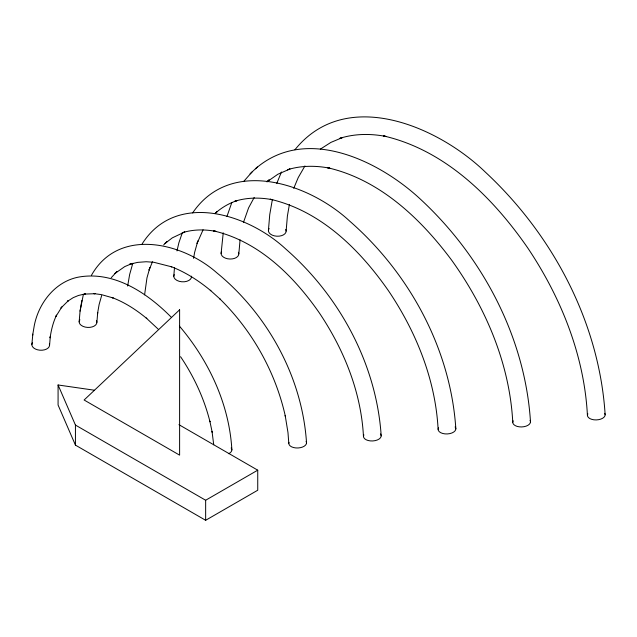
<?xml version="1.0" encoding="UTF-8"?>
<svg xmlns="http://www.w3.org/2000/svg" width="637" height="637" viewBox="0 0 637 637"><rect width="100%" height="100%" fill="white"/><g stroke="black" fill="none" stroke-linecap="round" stroke-linejoin="round"><path stroke-width="0.96" d="M221.095 253.422L223.237 232.855M238.819 253.908L240.077 239.823M31.85 344.641L32.829 334.122M49.582 345.119L50.291 336.639L50.092 337.817C51.247 330.014 53.102 322.242 56.558 315.124L55.968 316.35L61.837 306.962L60.953 308.005L68.446 300.592L67.387 301.373L73.223 297.646L78.431 295.48L85.374 293.864L84.028 294.111L95.08 293.705L93.727 293.601L101.426 294.62L113.187 297.965L112.04 297.535C124.788 302.376 136.382 309.853 146.821 318.564L146.231 318.03L158.08 329.042M79.163 321.836L80.055 311.151L83.304 294.788M96.888 322.322L97.716 312.496L97.517 313.675L99.117 304.51L101.649 295.536M144.591 294.867L146.972 277.867L149.862 267.588L149.066 270.088L152.466 261.743M173.782 276.227L174.498 267.644M268.4 230.626L269.746 214.589L272.254 200.177M286.132 231.104L287.406 215.935L289.397 204.517M32.638 335.293L34.231 325.865C38.658 302.36 56.374 280.017 81.082 276.697C115.767 271.784 147.704 293.514 171.042 317.003M80.055 311.151L81.87 300.465M127.647 286.045L129.661 274.451L132.807 263.304M176.982 250.898L178.901 242.729L182.174 233.182M193.584 258.343L194.611 252.467L197.852 240.953L197.056 243.453L203.076 229.798M243.406 222.584L248.589 207.869L254.203 197.462M226.939 216.508L231.812 202.558M293.729 188.345L298.227 177.588L304.948 165.931M276.776 183.416L281.45 171.974M91.425 275.343C118.498 227.138 182.158 242.275 216.668 272.7C267.572 314.184 302.257 376.993 306.532 442.866M142.067 244.019C175.669 190.718 247.841 213.737 285.75 249.003C339.529 295.966 376.523 364.141 381.189 435.851M192.637 212.917C230.65 156.885 309.025 183.289 349.793 221.206C409.543 273.392 450.662 349.148 455.837 428.836M243.565 181.601L252.005 172.014M111.228 277.708L116.834 271.68L114.875 273.528L124.756 266.592L132.209 263.471L129.63 264.251L137.719 262.364L146.16 261.743L153.692 262.245L171.743 266.847L170.597 266.417C185.351 272.031 198.768 280.678 210.863 290.759L210.274 290.233L219.972 298.96L219.47 298.506C252.077 330.332 275.447 371.729 285.344 416.24L285.193 415.523L287.98 432.587L288.8 443.36M294.939 149.735C345.803 86.465 437.802 126.142 485.362 172.125C552.693 234.679 599.306 322.386 605.15 414.798M163.661 244.903L166.998 241.598L165.039 243.438L172.332 237.84L184.778 231.987L182.198 232.768C193.13 229.28 204.907 229.256 216.102 231.43L213.538 230.873C258.829 241.272 293.896 276.155 319.575 313.261C344.004 349.761 361.139 392.153 363.456 436.345M215.298 213.355L217.161 211.508L215.202 213.355C221.58 207.574 229.169 203.179 237.346 200.512L234.766 201.284C247.029 197.374 260.23 197.343 272.787 199.779M255.413 168.821C305.043 125.441 377.16 159.783 418.708 197.605C481.532 255.007 525.087 336.248 530.494 421.813M250.054 173.853L257.372 166.974M266.975 181.848L269.101 179.865L267.134 181.712L277.923 174.22L290.01 168.996L287.43 169.768C301.142 165.437 315.888 165.461 329.902 168.224L327.346 167.666C379.509 179.483 420.651 218.547 451.705 260.246C485.649 307.575 509.696 363.655 512.769 422.307M320.371 149.122L330.906 142.393L342.491 137.544L339.911 138.317C354.817 133.563 370.885 133.531 386.149 136.493L383.585 135.936C445.175 150.077 492.847 197.502 527.755 247.952C560.99 297.583 584.248 355.207 587.418 415.292M58.078 384.979L75.437 425.07L205.647 500.244L257.738 470.178L257.738 490.227L205.647 520.294L75.437 445.12L58.078 405.021L58.078 384.979L94.268 390.202M271.927 199.596L270.223 199.222C320.944 210.871 360.216 249.943 388.968 291.491C416.343 332.371 435.501 379.835 438.113 429.33M178.925 424.672L257.738 470.178M179.507 326.208C208.888 360.757 229.288 404.232 231.876 449.881M180.582 356.712C193.935 376.547 204.19 398.563 209.979 421.782L209.836 421.129L212.201 432.26L212.041 431.488L213.721 444.793M205.647 500.244L205.647 520.294M75.437 425.07L75.437 445.12M604.736 413.333A8.87 4.873 -2.3 0 1 596.28 419.918A8.87 4.873 -2.3 0 1 587.84 413.803M285.718 229.463A8.87 5.359 2.4 0 1 276.816 236.208A8.87 5.359 2.4 0 1 269.132 228.516M530.08 420.348A8.87 4.873 -2.3 0 1 521.623 426.941A8.87 4.873 -2.3 0 1 513.183 420.818M238.405 252.268A8.87 5.359 2.4 0 1 229.949 259.028A8.87 5.359 2.4 0 1 221.509 251.814M455.113 426.917A8.87 4.873 -2.3 0 1 447.413 433.932A8.87 4.873 -2.3 0 1 438.527 427.833M191.466 276.155A8.87 5.359 2.4 0 1 181.736 281.777A8.87 5.359 2.4 0 1 174.204 274.611M380.456 433.932A8.87 4.873 -2.3 0 1 372.756 440.955A8.87 4.873 -2.3 0 1 363.878 434.856M306.118 441.401A8.87 4.873 -2.3 0 1 298.116 447.97A8.87 4.873 -2.3 0 1 288.991 442.357M96.474 320.682A8.87 5.359 2.4 0 1 87.58 327.418A8.87 5.359 2.4 0 1 79.888 319.726M231.151 447.97A8.87 4.873 -2.3 0 1 228.691 453.711M49.391 344.02A8.87 5.359 2.4 0 1 39.812 350.191A8.87 5.359 2.4 0 1 32.583 342.531M179.61 309.797L84.116 400.012L179.61 455.144L179.61 309.797"/></g></svg>
